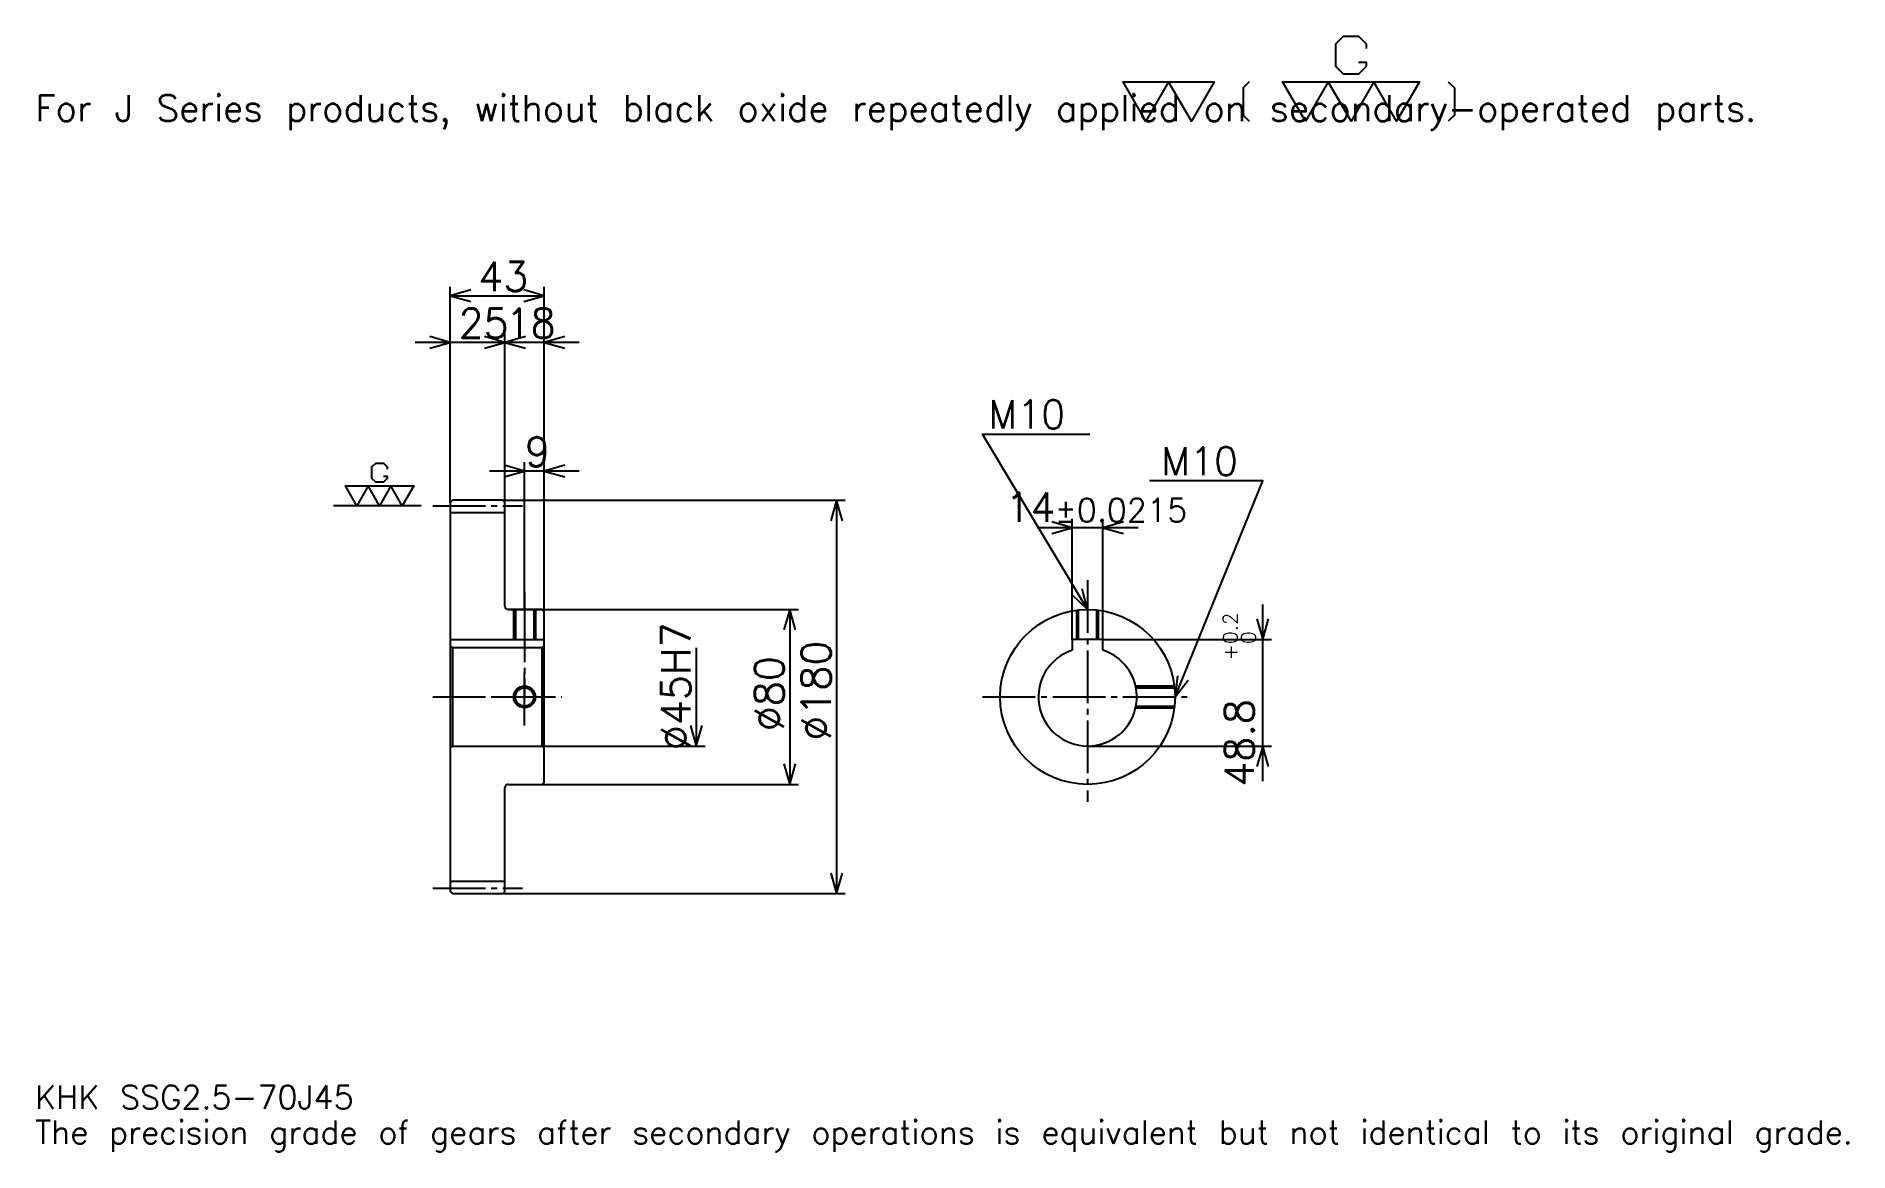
# Model space of a CAD drawing. Extents: x 27 to 856, y 10 to 520.
import ezdxf

# ---------------------------------------------------------------- set-up
doc = ezdxf.new("R2010")
doc.units = 0
doc.linetypes.add('DASHDOT', pattern=[32.086956, 24.065217, -2.673913, 2.673913, -2.673913])
doc.layers.get('0').update_dxf_attribs({"linetype": 'CONTINUOUS'})
doc.layers.add('DASHDOT', color=6, linetype='DASHDOT')
doc.styles.add('KANJI', font='TXT', dxfattribs={"bigfont": 'BIGFONT'})

msp = doc.modelspace()

# ---------------------------------------------------------------- linework, layer by layer
at = {"color": 5}
for p, q in [((216.586945, 307.923889), (216.586945, 405.521729)), ((216.586945, 401.510864), (259.586945, 401.510864)), ((259.586945, 307.923889), (259.586945, 405.521729)), ((241.586945, 307.923889), (241.586945, 384.130432)), ((257.630432, 380.119568), (200.543472, 380.119568)), ((275.630432, 380.119568), (225.543472, 380.119568)), ((250.586945, 307.923889), (250.586945, 325.304352)), ((275.630432, 321.293457), (234.543472, 321.293457)), ((216.586945, 306.923889), (216.586945, 307.923889)), ((240.586945, 307.923889), (259.586945, 307.923889)), ((241.586945, 306.923889), (241.586945, 307.923889)), ((250.586945, 257.923889), (250.586945, 307.923889)), ((250.586945, 257.923889), (250.586945, 307.923889)), ((259.586945, 307.923889), (397.293457, 307.923889)), ((259.586945, 256.923889), (259.586945, 307.923889)), ((393.282593, 307.923889), (393.282593, 127.923904)), ((501.152161, 244.223907), (501.152161, 299.369568)), ((515.152161, 244.223907), (515.152161, 299.369568)), ((531.195679, 295.358704), (485.108673, 295.358704)), ((243.086945, 257.923889), (259.586945, 257.923889)), ((259.586945, 257.923889), (375.902161, 257.923889)), ((371.891296, 257.923889), (371.891296, 177.923904)), ((588.260864, 179.380432), (588.260864, 260.267395)), ((515.152161, 244.223907), (592.271729, 244.223907)), ((329.108673, 240.423904), (329.108673, 195.423904)), ((259.586945, 195.423904), (333.119568, 195.423904)), ((508.152161, 195.423904), (592.271729, 195.423904)), ((243.086945, 177.923904), (259.586945, 177.923904)), ((259.586945, 177.923904), (375.902161, 177.923904)), ((240.586945, 127.923904), (259.586945, 127.923904)), ((259.586945, 127.923904), (397.293457, 127.923904))]:
    msp.add_line(p, q, dxfattribs=at)
at = {"color": 7}
msp.add_line((203.217377, 305.423889), (163.108688, 305.423889), dxfattribs=at)
at = {"color": 4}
for p, q in [((216.586945, 302.298889), (241.586945, 302.298889)), ((216.586945, 244.223907), (259.586945, 244.223907)), ((258.586945, 240.423904), (259.586945, 241.423904)), ((217.586945, 240.423904), (217.586945, 195.423904)), ((258.586945, 195.423904), (259.586945, 194.423904)), ((216.586945, 133.548904), (241.586945, 133.548904))]:
    msp.add_line(p, q, dxfattribs=at)
at = {"color": 7}
for points in [[(632.113037, 508.417816), (635.589111, 508.417816), (635.589111, 506.332184), (632.113037, 502.856079), (625.160889, 502.856079), (621.684753, 506.332184), (621.684753, 516.760437), (625.160889, 520.236511), (632.113037, 520.236511), (635.589111, 516.760437), (635.589111, 514.674805)], [(534.782593, 481.304352), (524.354309, 499.380005), (566.067383, 499.380005), (555.639099, 481.304352), (545.210876, 499.380005), (534.782593, 481.304352)], [(582.057373, 499.380005), (579.276489, 496.599121), (579.276489, 484.085236), (582.057373, 481.304352)], [(607.780396, 481.304352), (597.352173, 499.380005), (659.921753, 499.380005), (649.493469, 481.304352), (639.065186, 499.380005), (628.636963, 481.304352), (618.208679, 499.380005), (607.780396, 481.304352)], [(673.130859, 499.380005), (675.911743, 496.599121), (675.911743, 484.085236), (673.130859, 481.304352)], [(185.970642, 318.980652), (187.708679, 318.980652), (187.708679, 317.937805), (185.970642, 316.199768), (182.494553, 316.199768), (180.756516, 317.937805), (180.756516, 323.151947), (182.494553, 324.889984), (185.970642, 324.889984), (187.708679, 323.151947), (187.708679, 322.109131)], [(173.804337, 305.423889), (168.59021, 314.461731), (199.874985, 314.461731), (194.660858, 305.423889), (189.446732, 314.461731), (184.232605, 305.423889), (179.018463, 314.461731), (173.804337, 305.423889)]]:
    msp.add_lwpolyline(points, dxfattribs=at)
at = {"color": 5}
for points in [[(225.945648, 404.184784), (216.586945, 401.510864), (225.945648, 398.836945)], [(250.228241, 398.836945), (259.586945, 401.510864), (250.228241, 404.184784)], [(207.228241, 377.445618), (216.586945, 380.119568), (207.228241, 382.793457)], [(232.228241, 377.445618), (241.586945, 380.119568), (232.228241, 382.793457)], [(250.945648, 382.793457), (241.586945, 380.119568), (250.945648, 377.445618)], [(268.945648, 382.793457), (259.586945, 380.119568), (268.945648, 377.445618)], [(508.152161, 257.923889), (460.021729, 338.141296), (509.22171, 338.141296)], [(241.228241, 318.619568), (250.586945, 321.293457), (241.228241, 323.967377)], [(268.945648, 323.967377), (259.586945, 321.293457), (268.945648, 318.619568)], [(548.152161, 217.923904), (588.260864, 316.75), (536.386963, 316.75)], [(395.956512, 298.565216), (393.282593, 307.923889), (390.608673, 298.565216)], [(491.793457, 292.684784), (501.152161, 295.358704), (491.793457, 298.032593)], [(524.510864, 298.032593), (515.152161, 295.358704), (524.510864, 292.684784)], [(501.044281, 264.573212), (508.152161, 257.923889), (505.630005, 267.324646)], [(374.565216, 248.565216), (371.891296, 257.923889), (369.217377, 248.565216)], [(585.586914, 253.582596), (588.260864, 244.223907), (590.934814, 253.582596)], [(549.19397, 227.601181), (548.152161, 217.923904), (554.149231, 225.590073)], [(326.434753, 204.782593), (329.108673, 195.423904), (331.782593, 204.782593)], [(590.934814, 186.065216), (588.260864, 195.423904), (585.586914, 186.065216)], [(369.217377, 187.282593), (371.891296, 177.923904), (374.565216, 187.282593)], [(390.608673, 137.282593), (393.282593, 127.923904), (395.956512, 137.282593)]]:
    msp.add_lwpolyline(points, dxfattribs=at)
at = {"color": 4}
for points in [[(241.586945, 259.423889), (241.586945, 306.923889), (240.586945, 307.923889), (217.586945, 307.923889), (216.586945, 306.923889), (216.586945, 194.423904)], [(243.086945, 177.923904), (258.586945, 177.923904), (259.586945, 178.923904), (259.586945, 256.923889), (258.586945, 257.923889), (243.086945, 257.923889)], [(245.586945, 257.923889), (245.586945, 244.223907)], [(246.396942, 257.923889), (246.396942, 244.223907)], [(254.776947, 257.923889), (254.776947, 244.223907)], [(255.586945, 257.923889), (255.586945, 244.223907)], [(503.152161, 244.223907), (503.152161, 257.610168)], [(503.962158, 244.223907), (503.962158, 257.703857)], [(512.342163, 244.223907), (512.342163, 257.703857)], [(513.152161, 244.223907), (513.152161, 257.610168)], [(216.586945, 194.423904), (217.586945, 195.423904), (258.586945, 195.423904), (258.586945, 240.423904), (217.586945, 240.423904), (216.586945, 241.423904)], [(515.152161, 239.307312), (515.152161, 244.223907), (501.152161, 244.223907), (501.152161, 239.307312)], [(530.0896, 222.923904), (547.83844, 222.923904)], [(530.258545, 222.113907), (547.932129, 222.113907)], [(530.0896, 212.923904), (547.83844, 212.923904)], [(530.258545, 213.733902), (547.932129, 213.733902)], [(216.586945, 194.423904), (216.586945, 128.923904), (217.586945, 127.923904), (240.586945, 127.923904), (241.586945, 128.923904), (241.586945, 176.423904)]]:
    msp.add_lwpolyline(points, dxfattribs=at)
for centre, radius in [((508.152161, 217.923904), 40), ((250.586945, 217.923904), 4.19)]:
    msp.add_circle(centre, radius, dxfattribs=at)
at = {"color": 7}
msp.add_circle((250.586945, 217.923904), 5, dxfattribs=at)
at = {"color": 4}
for centre, radius, start, end in [((243.086945, 259.423889), 1.5, 180, 270), ((508.152161, 217.923904), 22.5, 108.12620381, 71.87379619), ((243.086945, 176.423904), 1.5, 90, 180)]:
    msp.add_arc(centre, radius, start, end, dxfattribs=at)
at = {"layer": 'DASHDOT', "color": 7}
for p, q in [((208.565201, 305.423889), (249.608688, 305.423889)), ((508.152161, 271.293457), (508.152161, 169.902161)), ((250.586945, 257.923889), (250.586945, 217.923904)), ((208.565201, 217.923904), (267.608673, 217.923904)), ((460.130432, 217.923904), (556.173889, 217.923904)), ((208.565201, 130.423904), (249.608688, 130.423904))]:
    msp.add_line(p, q, dxfattribs=at)
for points in [[(250.586945, 265.945648), (250.586945, 236.202164)], [(250.586945, 204.902161), (250.586945, 230.945648)], [(237.565201, 217.923904), (263.608673, 217.923904)]]:
    msp.add_lwpolyline(points, dxfattribs=at)

# ---------------------------------------------------------------- texts
at = {"color": 7, "style": 'KANJI'}
for s, height, p in [('For J Series products, without black oxide repeatedly applied on secondary-operated parts.', 12.032609, (26.73913, 481.304352)), ('43', 13.369565, (229.396729, 403.649994)), ('25', 13.369565, (220.396729, 382.258667)), ('18', 13.369565, (241.896729, 382.258667)), ('M10', 12.834783, (462.695618, 340.815216)), ('9', 13.369565, (250.741837, 323.432617)), ('M10', 12.834783, (541.734741, 319.423889)), ('14', 13.369565, (470.527557, 298.032593)), ('%%p0.0215', 10.695652, (493.120483, 298.032593)), ('KHK SSG2.5-70J45', 10.695652, (26.73913, 29.413044)), ('The precision grade of gears after secondary operations is equivalent but not identical to its original grade.', 10.695652, (26.73913, 13.369565))]:
    msp.add_text(s, height=height, dxfattribs=at).set_placement(p)
for s, height, p in [('%%c45H7', 13.369565, (326.434753, 193.524445)), ('0.2', 6.684783, (576.763062, 242.178207)), ('%%c180', 13.369565, (390.608673, 197.869568)), ('+', 6.684783, (576.763062, 234.691254)), ('0', 6.684783, (585.052124, 242.178207)), ('%%c80', 13.369565, (369.217377, 202.214661)), ('48.8', 13.369565, (584.25, 176.822479))]:
    msp.add_text(s, height=height, rotation=90, dxfattribs=at).set_placement(p)

doc.saveas('drawing.dxf')
